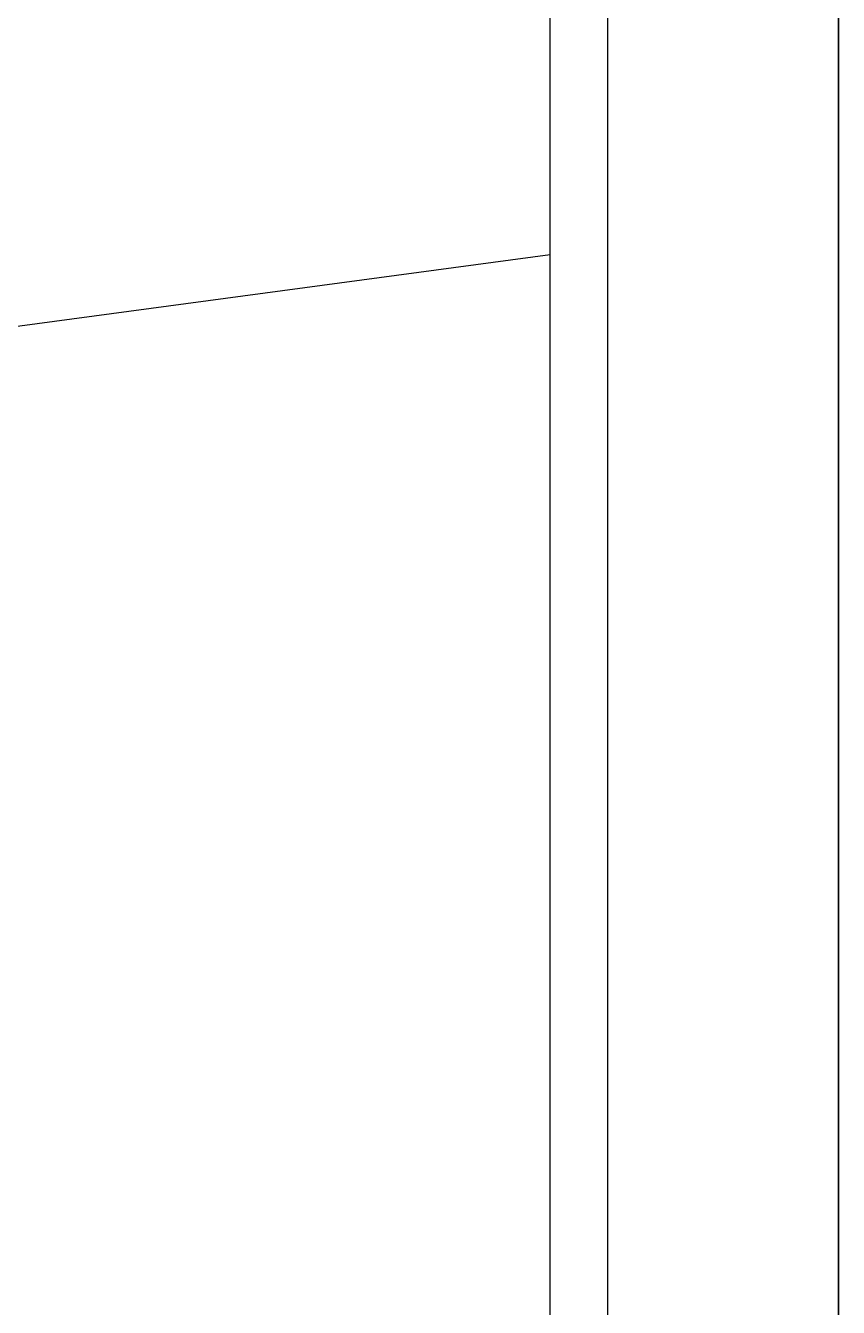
# Model space of a CAD drawing. Header units: millimetres. Extents: x 43168.9 to 43194.6, y -25545.1 to -25543.4.
# Drawn here: x 43172.3995 to 43172.4559, y -25543.7166 to -25543.6277 of the extents above; entities that cross this region are included whole.
import ezdxf

# ---------------------------------------------------------------- set-up
doc = ezdxf.new("R2010")
doc.units = ezdxf.units.MM
doc.header["$LTSCALE"] = 200
doc.layers.add('arsasiniri_sgh', color=10, linetype='Continuous')
doc.layers.add('pafta_sgh', color=11, linetype='Continuous')

msp = doc.modelspace()

# ---------------------------------------------------------------- linework, layer by layer
at = {"layer": 'arsasiniri_sgh', "color": 14}
msp.add_line((43172.43588, -25543.643584), (43172.391561, -25543.649545), dxfattribs=at)
at = {"layer": 'pafta_sgh'}
for p, q in [((43172.45588, -25544.97), (43172.45588, -25543.51)), ((43172.45588, -25543.51), (43172.45588, -25544.97)), ((43172.43988, -25544.954), (43172.43988, -25543.526)), ((43172.43588, -25544.95), (43172.43588, -25543.53))]:
    msp.add_line(p, q, dxfattribs=at)

doc.saveas('drawing.dxf')
